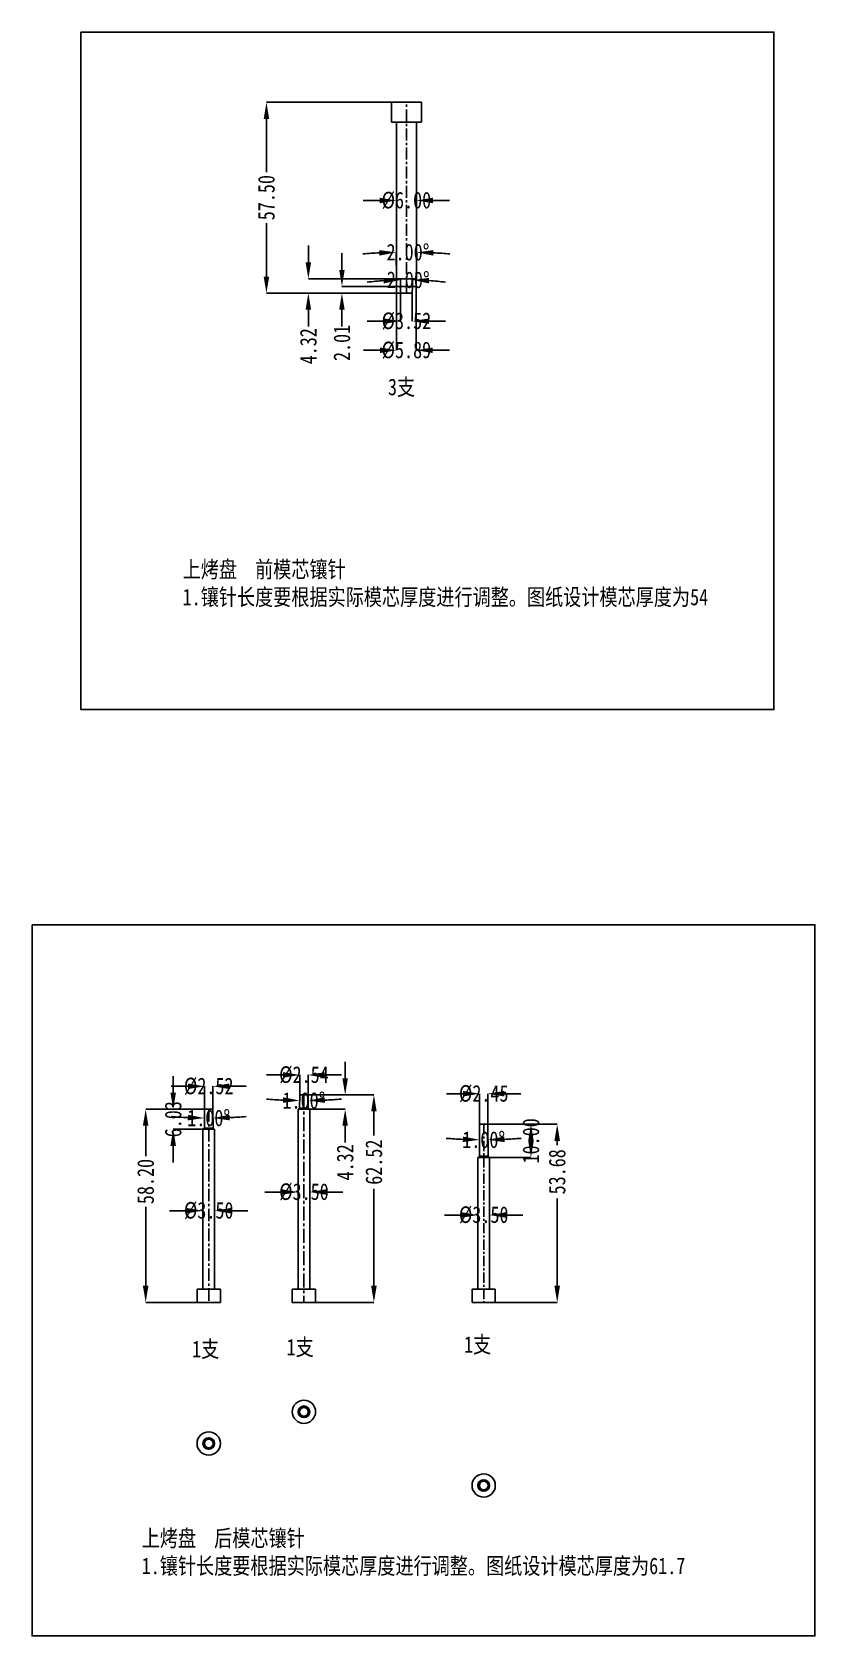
# Model space of a CAD drawing. Header units: millimetres. Extents: x 564 to 2602, y -1989 to 1042.
# Drawn here: x 740.7 to 976.4, y -1988.8 to -1505.7 of the extents above; entities that cross this region are included whole.
import ezdxf

# ---------------------------------------------------------------- set-up
doc = ezdxf.new("R2010")
doc.units = ezdxf.units.MM
doc.header["$LTSCALE"] = 16.335
doc.header["$PDMODE"] = 3
doc.header["$PDSIZE"] = 0.3125
doc.linetypes.add('CENTER', pattern=[0.6, 0.375, -0.075, 0.075, -0.075])
doc.layers.get('0').update_dxf_attribs({"linetype": 'CONTINUOUS'})
doc.layers.get('Defpoints').update_dxf_attribs({"linetype": 'CONTINUOUS'})
doc.styles.get("Standard").update_dxf_attribs({"font": 'txt', "width": 0.8})
doc.dimstyles.get("Standard").update_dxf_attribs({"dimtxt": 0.15625, "dimasz": 0.1875, "dimexe": 0.125, "dimexo": 0.0625, "dimtad": 0, "dimtih": 1, "dimtoh": 1, "dimdsep": 46, "dimtxsty": 'Standard', "dimcen": 0.09, "dimadec": 0, "dimazin": 0, "dimtp": 0.01, "dimtm": 0.01, "dimtfac": 1, "dimtofl": 0, "dimtmove": 0, "dimatfit": 3, "dimfxl": 0, "dimtolj": 1, "dimarcsym": 0})
doc.dimstyles.new('STANDARD$0', dxfattribs={"dimscale": 2, "dimtxt": 3, "dimasz": 3, "dimexe": 1.25, "dimexo": 0.625, "dimgap": 0.5, "dimtad": 0, "dimdsep": 46, "dimlunit": 6, "dimtxsty": 'Standard', "dimblk": 'CLOSEDBLANK', "dimcen": 0, "dimclrt": 2, "dimazin": 2, "dimtfac": 2, "dimtmove": 1, "dimatfit": 3, "dimfxl": 0, "dimtolj": 1, "dimtzin": 0, "dimarcsym": 0})

# ---------------------------------------------------------------- blocks, each defined once
blk = doc.blocks.new('*D167')
at = {"color": 6, "linetype": 'Continuous', "lineweight": -2}
for p, q in [((851.64, -1584.34), (851.64, -1592.78)), ((855.16, -1584.34), (855.16, -1592.78)), ((846.64, -1592.78), (841.64, -1592.78)), ((860.16, -1592.78), (865.16, -1592.78))]:
    blk.add_line(p, q, dxfattribs=at)
at = {"color": 6}
for points in [[(846.64, -1591.95), (846.64, -1593.61), (851.64, -1592.78)], [(860.16, -1591.95), (860.16, -1593.61), (855.16, -1592.78)]]:
    blk.add_solid(points, dxfattribs=at)
at = {"layer": 'Defpoints', "color": 0}
for p in [(851.64, -1584.34), (855.16, -1584.34), (855.16, -1592.78)]:
    blk.add_point(p, dxfattribs=at)
at = {"color": 4, "insert": (853.4, -1592.78), "char_height": 5, "attachment_point": 5}
blk.add_mtext('\\A1;%%c3.52', dxfattribs=at)
blk = doc.blocks.new('*D168')
at = {"color": 6, "linetype": 'Continuous', "lineweight": -2}
for p, q in [((851.61, -1582.33), (851.58, -1580.37)), ((855.2, -1582.33), (855.23, -1580.37))]:
    blk.add_line(p, q, dxfattribs=at)
for start, end in [(93.734, 96.4681), (83.5319, 86.266)]:
    blk.add_arc((853.4, -1685.15), 104.79, start, end, dxfattribs=at)
at = {"color": 6}
for points in [[(846.55, -1579.75), (846.61, -1581.41), (851.58, -1580.37)], [(860.19, -1581.41), (860.26, -1579.75), (855.23, -1580.37)]]:
    blk.add_solid(points, dxfattribs=at)
at = {"layer": 'Defpoints', "color": 0}
for p in [(851.61, -1582.33), (851.64, -1584.34), (852.79, -1580.36), (855.16, -1584.34), (855.2, -1582.33)]:
    blk.add_point(p, dxfattribs=at)
at = {"color": 4, "insert": (853.94, -1580.36), "char_height": 5, "attachment_point": 5, "rotation": 359.706}
blk.add_mtext('\\A1;2.00°', dxfattribs=at)
blk = doc.blocks.new('*D169')
at = {"color": 6, "linetype": 'Continuous', "lineweight": -2}
for p, q in [((850.46, -1582.33), (850.46, -1601.55)), ((856.35, -1582.33), (856.35, -1601.55)), ((845.46, -1601.55), (840.46, -1601.55)), ((861.35, -1601.55), (866.35, -1601.55))]:
    blk.add_line(p, q, dxfattribs=at)
at = {"color": 6}
for points in [[(845.46, -1600.71), (845.46, -1602.38), (850.46, -1601.55)], [(861.35, -1600.71), (861.35, -1602.38), (856.35, -1601.55)]]:
    blk.add_solid(points, dxfattribs=at)
at = {"layer": 'Defpoints', "color": 0}
for p in [(850.46, -1582.33), (856.35, -1582.33), (856.35, -1601.55)]:
    blk.add_point(p, dxfattribs=at)
at = {"color": 4, "insert": (853.4, -1601.55), "char_height": 5, "attachment_point": 5}
blk.add_mtext('\\A1;%%c5.89', dxfattribs=at)
blk = doc.blocks.new('*D170')
at = {"color": 6, "linetype": 'Continuous', "lineweight": -2}
for p, q in [((834, -1577.33), (834, -1572.33)), ((852.68, -1582.33), (834, -1582.33)), ((852.68, -1584.34), (834, -1584.34)), ((834, -1589.34), (834, -1594.34))]:
    blk.add_line(p, q, dxfattribs=at)
at = {"color": 6}
for points in [[(833.17, -1577.33), (834.83, -1577.33), (834, -1582.33)], [(833.17, -1589.34), (834.83, -1589.34), (834, -1584.34)]]:
    blk.add_solid(points, dxfattribs=at)
at = {"layer": 'Defpoints', "color": 0}
for p in [(834, -1582.33), (852.68, -1582.33), (852.68, -1584.34)]:
    blk.add_point(p, dxfattribs=at)
at = {"color": 4, "insert": (834, -1599.34), "char_height": 5, "attachment_point": 5, "rotation": 90}
blk.add_mtext('\\A1;2.01', dxfattribs=at)
blk = doc.blocks.new('*D171')
at = {"color": 6, "linetype": 'Continuous', "lineweight": -2}
for p, q in [((823.9, -1575.02), (823.9, -1570.02)), ((851.89, -1580.02), (823.9, -1580.02)), ((852.68, -1584.34), (823.9, -1584.34)), ((823.9, -1589.34), (823.9, -1594.34))]:
    blk.add_line(p, q, dxfattribs=at)
at = {"color": 6}
for points in [[(823.06, -1575.02), (824.73, -1575.02), (823.9, -1580.02)], [(823.06, -1589.34), (824.73, -1589.34), (823.9, -1584.34)]]:
    blk.add_solid(points, dxfattribs=at)
at = {"layer": 'Defpoints', "color": 0}
for p in [(823.9, -1580.02), (851.89, -1580.02), (852.68, -1584.34)]:
    blk.add_point(p, dxfattribs=at)
at = {"color": 4, "insert": (823.9, -1600.34), "char_height": 5, "attachment_point": 5, "rotation": 90}
blk.add_mtext('\\A1;4.32', dxfattribs=at)
blk = doc.blocks.new('*D172')
at = {"color": 6, "linetype": 'Continuous', "lineweight": -2}
for p, q in [((852.68, -1526.84), (811.27, -1526.84)), ((811.27, -1531.84), (811.27, -1547.91)), ((811.27, -1579.34), (811.27, -1563.24)), ((852.68, -1584.34), (811.27, -1584.34))]:
    blk.add_line(p, q, dxfattribs=at)
at = {"color": 6}
for points in [[(810.44, -1531.84), (812.1, -1531.84), (811.27, -1526.84)], [(810.44, -1579.34), (812.1, -1579.34), (811.27, -1584.34)]]:
    blk.add_solid(points, dxfattribs=at)
at = {"layer": 'Defpoints', "color": 0}
for p in [(811.27, -1526.84), (852.68, -1526.84), (852.68, -1584.34)]:
    blk.add_point(p, dxfattribs=at)
at = {"color": 4, "insert": (811.27, -1555.57), "char_height": 5, "attachment_point": 5, "rotation": 90}
blk.add_mtext('\\A1;57.50', dxfattribs=at)
blk = doc.blocks.new('*D173')
at = {"color": 6, "linetype": 'Continuous', "lineweight": -2}
for p, q in [((850.42, -1580.02), (850.28, -1572.05)), ((856.39, -1580.02), (856.53, -1572.05))]:
    blk.add_line(p, q, dxfattribs=at)
for start, end in [(92.5997, 94.1994), (85.8006, 87.4003)]:
    blk.add_arc((853.4, -1751.11), 179.09, start, end, dxfattribs=at)
at = {"color": 6}
for points in [[(845.25, -1571.38), (845.31, -1573.04), (850.28, -1572.05)], [(861.5, -1573.04), (861.55, -1571.38), (856.53, -1572.05)]]:
    blk.add_solid(points, dxfattribs=at)
at = {"layer": 'Defpoints', "color": 0}
for p in [(852.36, -1572.03), (850.42, -1580.02), (850.46, -1582.33), (856.35, -1582.33), (856.39, -1580.02)]:
    blk.add_point(p, dxfattribs=at)
at = {"color": 4, "insert": (853.87, -1572.02), "char_height": 5, "attachment_point": 5, "rotation": 359.8511}
blk.add_mtext('\\A1;2.00°', dxfattribs=at)
blk = doc.blocks.new('*D174')
at = {"color": 6, "linetype": 'Continuous', "lineweight": -2}
for p, q in [((845.4, -1556.43), (840.4, -1556.43)), ((861.4, -1556.43), (866.4, -1556.43))]:
    blk.add_line(p, q, dxfattribs=at)
at = {"color": 6}
for points in [[(845.4, -1555.6), (845.4, -1557.26), (850.4, -1556.43)], [(861.4, -1555.6), (861.4, -1557.26), (856.4, -1556.43)]]:
    blk.add_solid(points, dxfattribs=at)
at = {"layer": 'Defpoints', "color": 0}
for p in [(850.4, -1556.43), (856.4, -1556.43), (856.4, -1556.43)]:
    blk.add_point(p, dxfattribs=at)
at = {"color": 4, "insert": (853.4, -1556.43), "char_height": 5, "attachment_point": 5}
blk.add_mtext('\\A1;%%c6.00', dxfattribs=at)
blk = doc.blocks.new('*D239')
at = {"color": 6, "linetype": 'Continuous', "lineweight": -2}
for p, q in [((870.44, -1825.5), (865.44, -1825.5)), ((875.44, -1834.7), (875.44, -1825.5)), ((877.89, -1834.7), (877.89, -1825.5)), ((882.89, -1825.5), (887.89, -1825.5))]:
    blk.add_line(p, q, dxfattribs=at)
at = {"color": 6}
for points in [[(870.44, -1824.67), (870.44, -1826.34), (875.44, -1825.5)], [(882.89, -1824.67), (882.89, -1826.34), (877.89, -1825.5)]]:
    blk.add_solid(points, dxfattribs=at)
at = {"layer": 'Defpoints', "color": 0}
for p in [(877.89, -1825.5), (875.44, -1834.7), (877.89, -1834.7)]:
    blk.add_point(p, dxfattribs=at)
at = {"color": 4, "insert": (876.67, -1825.5), "char_height": 5, "attachment_point": 5}
blk.add_mtext('\\A1;%%c2.45', dxfattribs=at)
blk = doc.blocks.new('*D240')
at = {"color": 6, "linetype": 'Continuous', "lineweight": -2}
for p, q in [((877.39, -1834.7), (890.9, -1834.7)), ((877.39, -1844.7), (890.9, -1844.7))]:
    blk.add_line(p, q, dxfattribs=at)
at = {"color": 6}
for points in [[(890.07, -1839.7), (891.73, -1839.7), (890.9, -1834.7)], [(890.07, -1839.7), (891.73, -1839.7), (890.9, -1844.7)]]:
    blk.add_solid(points, dxfattribs=at)
at = {"layer": 'Defpoints', "color": 0}
for p in [(877.39, -1834.7), (877.39, -1844.7), (890.9, -1844.7)]:
    blk.add_point(p, dxfattribs=at)
at = {"color": 4, "insert": (890.9, -1839.7), "char_height": 5, "attachment_point": 5, "rotation": 90}
blk.add_mtext('\\A1;10.00', dxfattribs=at)
blk = doc.blocks.new('*D241')
at = {"color": 6, "linetype": 'Continuous', "lineweight": -2}
for p, q in [((869.92, -1862.04), (864.92, -1862.04)), ((874.92, -1861.42), (874.92, -1862.04)), ((878.42, -1861.42), (878.42, -1862.04)), ((883.42, -1862.04), (888.42, -1862.04))]:
    blk.add_line(p, q, dxfattribs=at)
at = {"color": 6}
for points in [[(869.92, -1861.2), (869.92, -1862.87), (874.92, -1862.04)], [(883.42, -1861.2), (883.42, -1862.87), (878.42, -1862.04)]]:
    blk.add_solid(points, dxfattribs=at)
at = {"layer": 'Defpoints', "color": 0}
for p in [(874.92, -1861.42), (874.92, -1862.04), (878.42, -1861.42)]:
    blk.add_point(p, dxfattribs=at)
at = {"color": 4, "insert": (876.67, -1862.04), "char_height": 5, "attachment_point": 5}
blk.add_mtext('\\A1;%%c3.50', dxfattribs=at)
blk = doc.blocks.new('*D242')
at = {"color": 6, "linetype": 'Continuous', "lineweight": -2}
for p, q in [((816.29, -1819.85), (811.29, -1819.85)), ((821.29, -1825.83), (821.29, -1819.85)), ((823.84, -1825.85), (823.84, -1819.85)), ((828.84, -1819.85), (833.84, -1819.85))]:
    blk.add_line(p, q, dxfattribs=at)
at = {"color": 6}
for points in [[(816.29, -1819.01), (816.29, -1820.68), (821.29, -1819.85)], [(828.84, -1819.01), (828.84, -1820.68), (823.84, -1819.85)]]:
    blk.add_solid(points, dxfattribs=at)
at = {"layer": 'Defpoints', "color": 0}
for p in [(821.29, -1819.85), (821.29, -1825.83), (823.84, -1825.85)]:
    blk.add_point(p, dxfattribs=at)
at = {"color": 4, "insert": (822.56, -1819.85), "char_height": 5, "attachment_point": 5}
blk.add_mtext('\\A1;%%c2.54', dxfattribs=at)
blk = doc.blocks.new('*D243')
at = {"color": 6, "linetype": 'Continuous', "lineweight": -2}
for p, q in [((834.97, -1820.85), (834.97, -1815.85)), ((822.56, -1825.85), (834.97, -1825.85)), ((822.56, -1830.17), (834.97, -1830.17)), ((834.97, -1835.17), (834.97, -1840.17))]:
    blk.add_line(p, q, dxfattribs=at)
at = {"color": 6}
for points in [[(834.13, -1820.85), (835.8, -1820.85), (834.97, -1825.85)], [(834.13, -1835.17), (835.8, -1835.17), (834.97, -1830.17)]]:
    blk.add_solid(points, dxfattribs=at)
at = {"layer": 'Defpoints', "color": 0}
for p in [(822.56, -1825.85), (822.56, -1830.17), (834.97, -1830.17)]:
    blk.add_point(p, dxfattribs=at)
at = {"color": 4, "insert": (834.97, -1846.17), "char_height": 5, "attachment_point": 5, "rotation": 90}
blk.add_mtext('\\A1;4.32', dxfattribs=at)
blk = doc.blocks.new('*D244')
at = {"color": 6, "linetype": 'Continuous', "lineweight": -2}
for p, q in [((815.81, -1855.11), (810.81, -1855.11)), ((829.31, -1855.11), (834.31, -1855.11))]:
    blk.add_line(p, q, dxfattribs=at)
at = {"color": 6}
for points in [[(815.81, -1854.28), (815.81, -1855.95), (820.81, -1855.11)], [(829.31, -1854.28), (829.31, -1855.95), (824.31, -1855.11)]]:
    blk.add_solid(points, dxfattribs=at)
at = {"layer": 'Defpoints', "color": 0}
for p in [(820.81, -1855.11), (820.81, -1855.11), (824.31, -1855.11)]:
    blk.add_point(p, dxfattribs=at)
at = {"color": 4, "insert": (822.56, -1855.11), "char_height": 5, "attachment_point": 5}
blk.add_mtext('\\A1;%%c3.50', dxfattribs=at)
blk = doc.blocks.new('*D245')
at = {"color": 6, "linetype": 'Continuous', "lineweight": -2}
for p, q in [((787.64, -1823.27), (782.64, -1823.27)), ((792.64, -1830.17), (792.64, -1823.27)), ((795.15, -1830.17), (795.15, -1823.27)), ((800.15, -1823.27), (805.15, -1823.27))]:
    blk.add_line(p, q, dxfattribs=at)
at = {"color": 6}
for points in [[(787.64, -1822.43), (787.64, -1824.1), (792.64, -1823.27)], [(800.15, -1822.43), (800.15, -1824.1), (795.15, -1823.27)]]:
    blk.add_solid(points, dxfattribs=at)
at = {"layer": 'Defpoints', "color": 0}
for p in [(792.64, -1823.27), (792.64, -1830.17), (795.15, -1830.17)]:
    blk.add_point(p, dxfattribs=at)
at = {"color": 4, "insert": (793.89, -1823.27), "char_height": 5, "attachment_point": 5}
blk.add_mtext('\\A1;%%c2.52', dxfattribs=at)
blk = doc.blocks.new('*D246')
at = {"color": 6, "linetype": 'Continuous', "lineweight": -2}
for p, q in [((783.2, -1825.17), (783.2, -1820.17)), ((793.27, -1830.17), (783.2, -1830.17)), ((793.27, -1836.21), (783.2, -1836.21)), ((783.2, -1841.21), (783.2, -1846.21))]:
    blk.add_line(p, q, dxfattribs=at)
at = {"color": 6}
for points in [[(782.37, -1825.17), (784.04, -1825.17), (783.2, -1830.17)], [(782.37, -1841.21), (784.04, -1841.21), (783.2, -1836.21)]]:
    blk.add_solid(points, dxfattribs=at)
at = {"layer": 'Defpoints', "color": 0}
for p in [(793.27, -1830.17), (783.2, -1836.21), (793.27, -1836.21)]:
    blk.add_point(p, dxfattribs=at)
at = {"color": 4, "insert": (783.2, -1833.19), "char_height": 5, "attachment_point": 5, "rotation": 90}
blk.add_mtext('\\A1;6.03', dxfattribs=at)
blk = doc.blocks.new('*D247')
at = {"color": 6, "linetype": 'Continuous', "lineweight": -2}
for p, q in [((792.14, -1858.72), (792.14, -1860.73)), ((795.64, -1858.72), (795.64, -1860.73)), ((787.14, -1860.73), (782.14, -1860.73)), ((800.64, -1860.73), (805.64, -1860.73))]:
    blk.add_line(p, q, dxfattribs=at)
at = {"color": 6}
for points in [[(787.14, -1859.9), (787.14, -1861.57), (792.14, -1860.73)], [(800.64, -1859.9), (800.64, -1861.57), (795.64, -1860.73)]]:
    blk.add_solid(points, dxfattribs=at)
at = {"layer": 'Defpoints', "color": 0}
for p in [(792.14, -1858.72), (795.64, -1858.72), (795.64, -1860.73)]:
    blk.add_point(p, dxfattribs=at)
at = {"color": 4, "insert": (793.89, -1860.73), "char_height": 5, "attachment_point": 5}
blk.add_mtext('\\A1;%%c3.50', dxfattribs=at)
blk = doc.blocks.new('*D248')
at = {"color": 6, "linetype": 'Continuous', "lineweight": -2}
for start, end in [(265.596, 267.548), (272.452, 274.404)]:
    blk.add_arc((793.89, -1686.06), 146.77, start, end, dxfattribs=at)
at = {"color": 6}
for points in [[(787.64, -1831.86), (787.59, -1833.53), (792.61, -1832.82)], [(800.2, -1833.53), (800.15, -1831.86), (795.18, -1832.82)]]:
    blk.add_solid(points, dxfattribs=at)
at = {"layer": 'Defpoints', "color": 0}
for p in [(792.64, -1830.17), (795.15, -1830.17), (792.59, -1835.84), (793.47, -1832.83), (795.2, -1835.84)]:
    blk.add_point(p, dxfattribs=at)
at = {"color": 4, "insert": (793.89, -1832.83), "char_height": 5, "attachment_point": 5}
blk.add_mtext('\\A1;1.00°', dxfattribs=at)
blk = doc.blocks.new('*D249')
at = {"color": 6, "linetype": 'Continuous', "lineweight": -2}
for start, end in [(265.6161, 267.558), (272.442, 274.3839)]:
    blk.add_arc((822.56, -1680.03), 147.53, start, end, dxfattribs=at)
at = {"color": 6}
for points in [[(816.3, -1826.59), (816.26, -1828.25), (821.28, -1827.55)], [(828.87, -1828.25), (828.83, -1826.59), (823.85, -1827.55)]]:
    blk.add_solid(points, dxfattribs=at)
at = {"layer": 'Defpoints', "color": 0}
for p in [(821.29, -1825.85), (823.84, -1825.85), (821.26, -1829.81), (822.13, -1827.55), (823.87, -1829.81)]:
    blk.add_point(p, dxfattribs=at)
at = {"color": 4, "insert": (822.56, -1827.56), "char_height": 5, "attachment_point": 5}
blk.add_mtext('\\A1;1.00°', dxfattribs=at)
blk = doc.blocks.new('*D250')
at = {"color": 6, "linetype": 'Continuous', "lineweight": -2}
for start, end in [(265.5448, 267.5224), (272.4776, 274.4552)]:
    blk.add_arc((876.67, -1694.51), 144.87, start, end, dxfattribs=at)
at = {"color": 6}
for points in [[(870.43, -1838.41), (870.38, -1840.08), (875.4, -1839.38)], [(882.95, -1840.08), (882.91, -1838.41), (877.93, -1839.38)]]:
    blk.add_solid(points, dxfattribs=at)
at = {"layer": 'Defpoints', "color": 0}
for p in [(875.44, -1834.7), (877.89, -1834.7), (876.25, -1839.38), (875.36, -1844.3), (877.97, -1844.3)]:
    blk.add_point(p, dxfattribs=at)
at = {"color": 4, "insert": (876.67, -1839.38), "char_height": 5, "attachment_point": 5}
blk.add_mtext('\\A1;1.00°', dxfattribs=at)
blk = doc.blocks.new('*D251')
at = {"color": 6, "linetype": 'Continuous', "lineweight": -2}
for p, q in [((876.67, -1834.7), (898.79, -1834.7)), ((898.79, -1839.7), (898.79, -1841.02)), ((898.79, -1883.37), (898.79, -1857.02)), ((876.67, -1888.37), (898.79, -1888.37))]:
    blk.add_line(p, q, dxfattribs=at)
at = {"color": 6}
for points in [[(897.96, -1839.7), (899.63, -1839.7), (898.79, -1834.7)], [(897.96, -1883.37), (899.63, -1883.37), (898.79, -1888.37)]]:
    blk.add_solid(points, dxfattribs=at)
at = {"layer": 'Defpoints', "color": 0}
for p in [(876.67, -1834.7), (876.67, -1888.37), (898.79, -1888.37)]:
    blk.add_point(p, dxfattribs=at)
at = {"color": 4, "insert": (898.79, -1849.02), "char_height": 5, "attachment_point": 5, "rotation": 90}
blk.add_mtext('\\A1;53.68', dxfattribs=at)
blk = doc.blocks.new('*D252')
at = {"color": 6, "linetype": 'Continuous', "lineweight": -2}
for p, q in [((823.05, -1825.85), (843.62, -1825.85)), ((843.62, -1830.85), (843.62, -1838.12)), ((843.62, -1883.37), (843.62, -1854.12)), ((822.57, -1888.37), (843.62, -1888.37))]:
    blk.add_line(p, q, dxfattribs=at)
at = {"color": 6}
for points in [[(842.79, -1830.85), (844.46, -1830.85), (843.62, -1825.85)], [(842.79, -1883.37), (844.46, -1883.37), (843.62, -1888.37)]]:
    blk.add_solid(points, dxfattribs=at)
at = {"layer": 'Defpoints', "color": 0}
for p in [(823.05, -1825.85), (822.57, -1888.37), (843.62, -1888.37)]:
    blk.add_point(p, dxfattribs=at)
at = {"color": 4, "insert": (843.62, -1846.12), "char_height": 5, "attachment_point": 5, "rotation": 90}
blk.add_mtext('\\A1;62.52', dxfattribs=at)
blk = doc.blocks.new('*D253')
at = {"color": 6, "linetype": 'Continuous', "lineweight": -2}
for p, q in [((793.89, -1830.17), (774.92, -1830.17)), ((774.92, -1835.17), (774.92, -1844.28)), ((774.92, -1883.37), (774.92, -1859.61)), ((793.89, -1888.37), (774.92, -1888.37))]:
    blk.add_line(p, q, dxfattribs=at)
at = {"color": 6}
for points in [[(774.08, -1835.17), (775.75, -1835.17), (774.92, -1830.17)], [(774.08, -1883.37), (775.75, -1883.37), (774.92, -1888.37)]]:
    blk.add_solid(points, dxfattribs=at)
at = {"layer": 'Defpoints', "color": 0}
for p in [(793.89, -1830.17), (774.92, -1888.37), (793.89, -1888.37)]:
    blk.add_point(p, dxfattribs=at)
at = {"color": 4, "insert": (774.92, -1851.95), "char_height": 5, "attachment_point": 5, "rotation": 90}
blk.add_mtext('\\A1;58.20', dxfattribs=at)

msp = doc.modelspace()

# ---------------------------------------------------------------- linework, layer by layer
at = {"color": 7, "linetype": 'Continuous'}
for p, q in [((848.904, -1526.842), (848.904, -1532.842)), ((848.904, -1526.842), (857.904, -1526.842)), ((857.904, -1526.842), (857.904, -1532.842)), ((848.904, -1532.842), (857.904, -1532.842)), ((850.404, -1580.018), (850.404, -1532.842)), ((856.404, -1580.018), (856.404, -1532.842)), ((856.404, -1580.018), (850.404, -1580.018)), ((850.458, -1582.331), (850.418, -1580.018)), ((856.35, -1582.331), (850.458, -1582.331)), ((851.645, -1584.342), (851.609, -1582.331)), ((855.164, -1584.342), (851.645, -1584.342)), ((855.164, -1584.342), (855.199, -1582.331)), ((856.35, -1582.331), (856.391, -1580.018)), ((821.256, -1829.812), (821.291, -1825.849)), ((821.291, -1825.849), (823.836, -1825.849)), ((823.871, -1829.812), (823.836, -1825.849)), ((792.587, -1835.845), (792.637, -1830.173)), ((792.637, -1830.173), (795.152, -1830.173)), ((795.202, -1835.845), (795.152, -1830.173)), ((820.814, -1830.173), (820.814, -1884.373)), ((820.814, -1830.173), (824.314, -1830.173)), ((821.256, -1829.812), (820.895, -1830.173)), ((823.871, -1829.812), (821.256, -1829.812)), ((823.871, -1829.812), (824.232, -1830.173)), ((824.314, -1830.173), (824.314, -1884.373)), ((792.587, -1835.845), (792.226, -1836.206)), ((792.587, -1835.845), (795.202, -1835.845)), ((795.202, -1835.845), (795.563, -1836.206)), ((875.36, -1844.298), (875.444, -1834.698)), ((875.444, -1834.698), (877.891, -1834.698)), ((877.975, -1844.298), (877.891, -1834.698)), ((792.145, -1836.206), (792.145, -1884.373)), ((792.145, -1836.206), (795.645, -1836.206)), ((795.645, -1836.206), (795.645, -1884.373)), ((874.918, -1844.698), (878.418, -1844.698)), ((874.918, -1844.698), (874.918, -1884.373)), ((874.96, -1844.698), (875.36, -1844.298)), ((875.36, -1844.298), (877.975, -1844.298)), ((878.375, -1844.698), (877.975, -1844.298)), ((878.418, -1844.698), (878.418, -1884.373)), ((790.395, -1888.373), (790.395, -1884.373)), ((797.395, -1884.373), (790.395, -1884.373)), ((797.395, -1888.373), (790.395, -1888.373)), ((797.395, -1888.373), (797.395, -1884.373)), ((826.064, -1884.373), (819.064, -1884.373)), ((819.064, -1888.373), (819.064, -1884.373)), ((826.064, -1888.373), (819.064, -1888.373)), ((826.064, -1888.373), (826.064, -1884.373)), ((880.168, -1884.373), (873.168, -1884.373)), ((873.168, -1888.373), (873.168, -1884.373)), ((880.168, -1888.373), (873.168, -1888.373)), ((880.168, -1888.373), (880.168, -1884.373))]:
    msp.add_line(p, q, dxfattribs=at)
at = {"color": 1, "linetype": 'CENTER', "ltscale": 0.586852}
msp.add_line((853.404, -1584.342), (853.404, -1526.842), dxfattribs=at)
at = {"color": 1, "linetype": 'CENTER', "ltscale": 0.686663}
msp.add_line((822.564, -1825.849), (822.564, -1888.373), dxfattribs=at)
at = {"color": 1, "linetype": 'CENTER', "ltscale": 0.611615}
msp.add_line((793.895, -1830.173), (793.895, -1888.373), dxfattribs=at)
at = {"color": 1, "linetype": 'CENTER', "ltscale": 0.505982}
msp.add_line((876.668, -1834.698), (876.668, -1888.373), dxfattribs=at)
for points in [[(755.411, -1505.7), (964.028, -1505.7), (964.028, -1709.81), (755.411, -1709.81)], [(740.732, -1774.584), (976.369, -1774.584), (976.369, -1988.831), (740.732, -1988.831)]]:
    msp.add_lwpolyline(points, close=True)
at = {"color": 7, "linetype": 'Continuous'}
for centre, radius in [((822.564, -1921.311), 3.5), ((822.564, -1921.311), 1.75), ((822.564, -1921.311), 1.668), ((822.564, -1921.311), 1.307), ((793.895, -1930.863), 3.5), ((793.895, -1930.863), 1.75), ((793.895, -1930.863), 1.668), ((793.895, -1930.863), 1.307), ((876.668, -1943.516), 3.5), ((876.668, -1943.516), 1.75), ((876.668, -1943.516), 1.707), ((876.668, -1943.516), 1.307)]:
    msp.add_circle(centre, radius, dxfattribs=at)

# ---------------------------------------------------------------- texts
at = {"char_height": 5, "attachment_point": 1}
for s, insert, width in [('3{\\fSimSun|b0|i0|c134|p2;支}', (847.853, -1610.098), 23.92475), ('{\\fSimSun|b0|i0|c134|p2;上烤盘  前模芯镶针\\P1.镶针长度要根据实际模芯厚度进行调整。图纸设计模芯厚度为54}', (786.044, -1665.042), 421.55294), ('1{\\fSimSun|b0|i0|c134|p2;支}', (817.344, -1899.348), 23.92475), ('1{\\fSimSun|b0|i0|c134|p2;支}', (870.758, -1898.544), 23.92475), ('1{\\fSimSun|b0|i0|c134|p2;支}', (788.892, -1899.885), 23.92475), ('{\\fSimSun|b0|i0|c134|p2;上烤盘  后模芯镶针\\P1.镶针长度要根据实际模芯厚度进行调整。图纸设计模芯厚度为61.7}', (773.726, -1956.89), 421.55294)]:
    msp.add_mtext(s, dxfattribs=dict(at, insert=insert, width=width))

# ---------------------------------------------------------------- dimensions: what is measured, and where the dimension line sits
for base, p1, p2, picture, middle in [((811.271, -1526.842), (852.68, -1584.342), (852.68, -1526.842), '*D172', (811.271, -1555.573)), ((823.898, -1580.018), (852.68, -1584.342), (851.894, -1580.018), '*D171', (823.898, -1600.342)), ((834, -1582.331), (852.68, -1584.342), (852.68, -1582.331), '*D170', (834, -1599.342)), ((834.967, -1830.173), (822.564, -1825.849), (822.564, -1830.173), '*D243', (834.967, -1846.173)), ((783.202, -1836.206), (793.269, -1830.173), (793.269, -1836.206), '*D246', (783.202, -1833.19)), ((843.623, -1888.373), (823.049, -1825.849), (822.571, -1888.373), '*D252', (843.623, -1846.119)), ((774.917, -1888.373), (793.895, -1830.173), (793.895, -1888.373), '*D253', (774.917, -1851.948)), ((898.7941, -1888.3731), (876.6676, -1834.6978), (876.6676, -1888.3731), '*D251', (898.7941, -1849.0209)), ((890.901, -1844.698), (877.395, -1834.698), (877.395, -1844.698), '*D240', (890.901, -1839.698))]:
    dim = msp.add_linear_dim(base=base, p1=p1, p2=p2, angle=90, dimstyle='STANDARD$0', override={"dimscale": 1, "dimtxt": 5, "dimasz": 5, "dimexe": 0, "dimexo": 0, "dimgap": 0, "dimzin": 0, "dimlunit": 2, "dimclrd": 6, "dimclre": 6, "dimclrt": 4, "dimazin": 0, "dimtfac": 1, "dimtofl": 0, "dimtmove": 0, "dimfxl": 1.25})
    dim.commit()
    dim.dimension.update_dxf_attribs({"geometry": picture, "text_midpoint": middle, "dimtype": 160})
for base, p1, p2, picture, middle in [((856.404, -1556.43), (850.404, -1556.43), (856.404, -1556.43), '*D174', (853.404, -1556.43)), ((856.35, -1601.546), (850.458, -1582.331), (856.35, -1582.331), '*D169', (853.404, -1601.546)), ((855.164, -1592.781), (851.645, -1584.342), (855.164, -1584.342), '*D167', (853.404, -1592.781)), ((821.29124, -1819.84747), (823.83619, -1825.84941), (821.29124, -1825.8272), '*D242', (822.56371, -1819.84747)), ((792.6369, -1823.267), (795.1522, -1830.1731), (792.6369, -1830.1731), '*D245', (793.8945, -1823.267)), ((877.891, -1825.503), (875.444, -1834.698), (877.891, -1834.698), '*D239', (876.668, -1825.503)), ((820.814, -1855.115), (824.314, -1855.115), (820.814, -1855.115), '*D244', (822.564, -1855.115)), ((795.645, -1860.733), (792.145, -1858.722), (795.645, -1858.722), '*D247', (793.895, -1860.733)), ((874.918, -1862.035), (878.418, -1861.42), (874.918, -1861.42), '*D241', (876.668, -1862.035))]:
    dim = msp.add_linear_dim(base=base, p1=p1, p2=p2, text='%%c<>', dimstyle='STANDARD$0', override={"dimscale": 1, "dimtxt": 5, "dimasz": 5, "dimexe": 0, "dimexo": 0, "dimgap": 0, "dimzin": 0, "dimlunit": 2, "dimclrd": 6, "dimclre": 6, "dimclrt": 4, "dimazin": 0, "dimtfac": 1, "dimtofl": 0, "dimtmove": 0, "dimfxl": 1.25})
    dim.commit()
    dim.dimension.update_dxf_attribs({"geometry": picture, "text_midpoint": middle, "dimtype": 160})
for base, line1, line2, picture, middle in [((852.3623, -1572.0268), ((850.4581, -1582.331), (850.4177, -1580.0181)), ((856.3503, -1582.331), (856.3907, -1580.0181)), '*D173', (853.8695, -1572.0244)), ((852.7946, -1580.3605), ((851.6446, -1584.342), (851.6095, -1582.331)), ((855.1638, -1584.342), (855.1989, -1582.331)), '*D168', (853.942, -1580.3601)), ((822.1345, -1827.5547), ((821.2565, -1829.8118), (821.291, -1825.8494)), ((823.8708, -1829.8118), (823.8362, -1825.8494)), '*D249', (822.5636, -1827.5553)), ((793.4676, -1832.8299), ((792.5874, -1835.8448), (792.6369, -1830.1731)), ((795.2017, -1835.8448), (795.1522, -1830.1731)), '*D248', (793.8945, -1832.8305)), ((876.246, -1839.38), ((875.36, -1844.298), (875.444, -1834.698)), ((877.975, -1844.298), (877.891, -1834.698)), '*D250', (876.668, -1839.381))]:
    dim = msp.add_angular_dim_2l(base=base, line1=line1, line2=line2, dimstyle='Standard', override={"dimtxt": 5, "dimasz": 5, "dimexe": 0, "dimexo": 0, "dimgap": 0, "dimtih": 0, "dimtoh": 0, "dimzin": 0, "dimcen": 0, "dimclrd": 6, "dimclre": 6, "dimclrt": 4, "dimadec": 2, "dimtp": 0, "dimtm": 0, "dimfxl": 1.25, "dimtzin": 0})
    dim.commit()
    dim.dimension.update_dxf_attribs({"geometry": picture, "text_midpoint": middle, "dimtype": 162})

doc.saveas('drawing.dxf')
